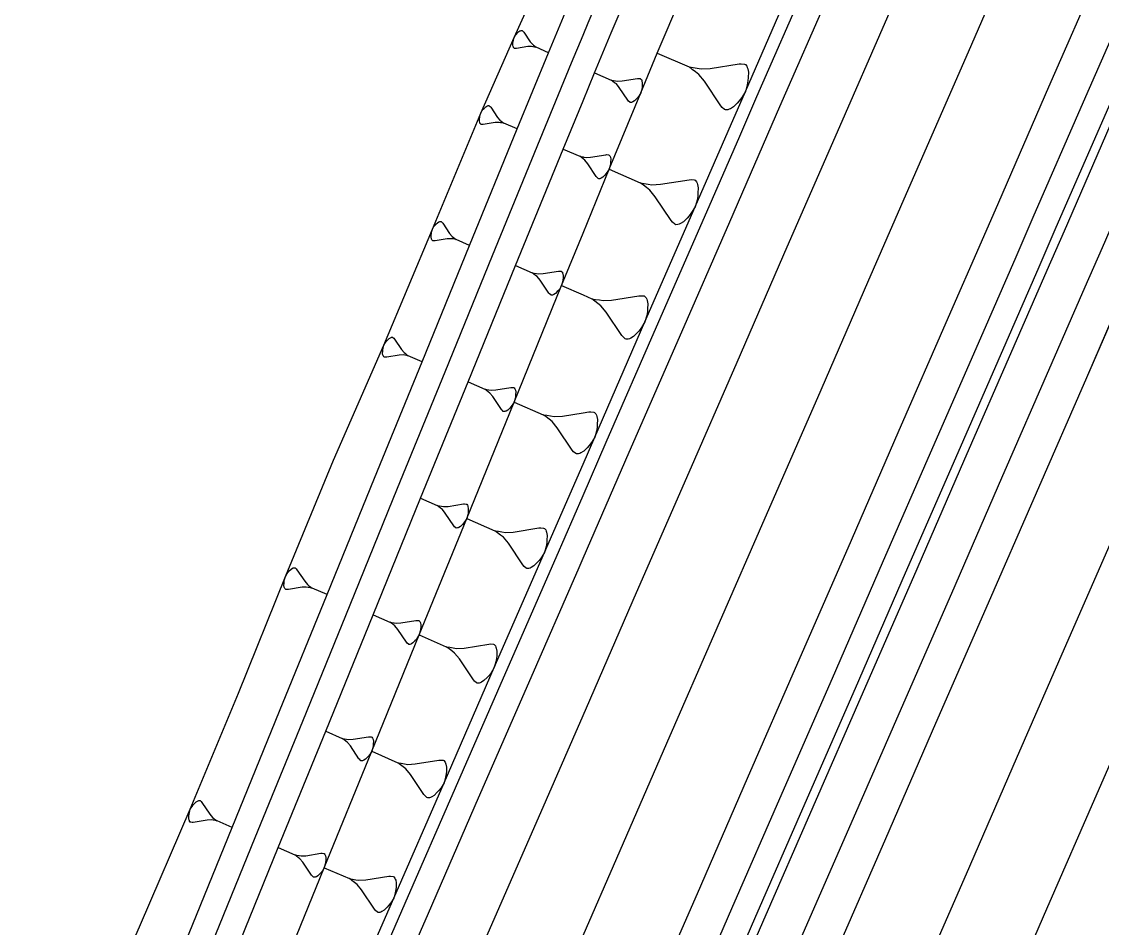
# Model space of a CAD drawing. Extents: x 386614 to 387594, y 803230 to 804419.
# Drawn here: x 387177.65 to 387220.67, y 803909.84 to 803945.91 of the extents above; entities that cross this region are included whole.
import ezdxf

# ---------------------------------------------------------------- set-up
doc = ezdxf.new("R2010")
doc.units = 0
doc.layers.get('0').update_dxf_attribs({"linetype": 'CONTINUOUS'})

msp = doc.modelspace()

# ---------------------------------------------------------------- linework, layer by layer
at = {"color": 7}
for p, q in [((387197.3129, 803945.3619), (387197.3518, 803945.4124)), ((387197.3518, 803945.4124), (387197.3845, 803945.4487)), ((387197.3845, 803945.4487), (387197.4437, 803945.5071)), ((387197.4437, 803945.5071), (387197.4905, 803945.5372)), ((387197.4905, 803945.5372), (387197.5109, 803945.5452)), ((387197.5109, 803945.5452), (387197.5312, 803945.5532)), ((387197.5312, 803945.5532), (387197.5657, 803945.555)), ((387197.5657, 803945.555), (387197.5798, 803945.5488)), ((387197.5798, 803945.5488), (387197.6161, 803945.5161)), ((387197.6161, 803945.5161), (387197.6383, 803945.4896)), ((387197.6383, 803945.4896), (387197.8934, 803945.1086)), ((387197.209, 803944.9691), (387197.2115, 803945.0522)), ((387197.2187, 803944.9142), (387197.209, 803944.9691)), ((387197.2115, 803945.0522), (387197.2159, 803945.1009)), ((387197.2159, 803945.1009), (387197.2264, 803945.1637)), ((387197.2264, 803945.1637), (387197.2555, 803945.269)), ((387197.2555, 803945.269), (387197.3129, 803945.3619)), ((387197.8934, 803945.1086), (387197.982, 803945.0026)), ((387197.982, 803945.0026), (387198.0324, 803944.9637)), ((387198.0324, 803944.9637), (387198.0829, 803944.9249)), ((387197.2267, 803944.8939), (387197.2187, 803944.9142)), ((387197.2347, 803944.8736), (387197.2267, 803944.8939)), ((387197.2568, 803944.847), (387197.2347, 803944.8736)), ((387197.271, 803944.8409), (387197.2568, 803944.847)), ((387197.3197, 803944.8365), (387197.271, 803944.8409)), ((387197.3541, 803944.8383), (387197.3197, 803944.8365)), ((387197.8069, 803944.9104), (387197.3541, 803944.8383)), ((387197.9449, 803944.9176), (387197.8069, 803944.9104)), ((387198.0077, 803944.9071), (387197.9449, 803944.9176)), ((387198.0706, 803944.8965), (387198.0077, 803944.9071)), ((387198.1334, 803944.886), (387198.0706, 803944.8965)), ((387198.0829, 803944.9249), (387198.1334, 803944.886)), ((387198.6289, 803944.6698), (387198.1334, 803944.886)), ((387202.9526, 803944.6569), (387204.2194, 803944.1042)), ((387204.2194, 803944.1042), (387204.38, 803944.0773)), ((387204.3484, 803944.0049), (387204.2194, 803944.1042)), ((387205.0538, 803944.0418), (387206.2113, 803944.2261)), ((387206.2113, 803944.2261), (387206.2995, 803944.2308)), ((387206.2995, 803944.2308), (387206.4238, 803944.2196)), ((387206.4238, 803944.2196), (387206.46, 803944.2038)), ((387206.46, 803944.2038), (387206.5166, 803944.136)), ((387206.5166, 803944.136), (387206.537, 803944.084)), ((387200.4621, 803943.8701), (387201.1235, 803943.5815)), ((387204.4774, 803943.9055), (387204.3484, 803944.0049)), ((387204.38, 803944.0773), (387204.5405, 803944.0503)), ((387204.6064, 803943.8062), (387204.4774, 803943.9055)), ((387204.5405, 803944.0503), (387204.7011, 803944.0233)), ((387204.8328, 803943.5351), (387204.6064, 803943.8062)), ((387204.7011, 803944.0233), (387205.0538, 803944.0418)), ((387206.537, 803944.084), (387206.5574, 803944.0321)), ((387206.5574, 803944.0321), (387206.5824, 803943.8919)), ((387206.5759, 803943.6793), (387206.5647, 803943.555)), ((387206.5824, 803943.8919), (387206.5759, 803943.6793)), ((387201.1235, 803943.5815), (387201.2074, 803943.5675)), ((387201.1909, 803943.5297), (387201.1235, 803943.5815)), ((387201.2582, 803943.4778), (387201.1909, 803943.5297)), ((387201.2074, 803943.5675), (387201.2912, 803943.5534)), ((387201.3256, 803943.4259), (387201.2582, 803943.4778)), ((387201.2912, 803943.5534), (387201.375, 803943.5393)), ((387201.4438, 803943.2844), (387201.3256, 803943.4259)), ((387201.375, 803943.5393), (387201.5592, 803943.5489)), ((387201.7843, 803942.7759), (387201.4438, 803943.2844)), ((387201.5592, 803943.5489), (387202.1636, 803943.6452)), ((387202.1636, 803943.6452), (387202.2096, 803943.6476)), ((387202.2096, 803943.6476), (387202.2746, 803943.6418)), ((387202.2746, 803943.6418), (387202.2935, 803943.6335)), ((387202.2935, 803943.6335), (387202.323, 803943.5981)), ((387202.323, 803943.5981), (387202.3337, 803943.571)), ((387202.3337, 803943.571), (387202.3443, 803943.5439)), ((387202.3481, 803943.2947), (387202.334, 803943.2109)), ((387202.3443, 803943.5439), (387202.3574, 803943.4707)), ((387202.354, 803943.3597), (387202.3481, 803943.2947)), ((387202.3574, 803943.4707), (387202.354, 803943.3597)), ((387205.485, 803942.5612), (387204.8328, 803943.5351)), ((387206.5377, 803943.3944), (387206.4634, 803943.1253)), ((387206.5647, 803943.555), (387206.5377, 803943.3944)), ((387202.1231, 803942.8305), (387202.0441, 803942.7525)), ((387202.1667, 803942.879), (387202.1231, 803942.8305)), ((387202.2186, 803942.9463), (387202.1667, 803942.879)), ((387202.2952, 803943.0704), (387202.2186, 803942.9463)), ((387202.334, 803943.2109), (387202.2952, 803943.0704)), ((387206.3167, 803942.8877), (387206.2173, 803942.7587)), ((387206.4634, 803943.1253), (387206.3167, 803942.8877)), ((387195.9877, 803942.3643), (387196.0286, 803942.4174)), ((387196.0286, 803942.4174), (387196.0629, 803942.4556)), ((387196.0629, 803942.4556), (387196.1252, 803942.5171)), ((387196.1252, 803942.5171), (387196.1745, 803942.5488)), ((387196.1745, 803942.5488), (387196.1959, 803942.5572)), ((387196.1959, 803942.5572), (387196.2173, 803942.5655)), ((387196.2173, 803942.5655), (387196.2535, 803942.5674)), ((387196.2535, 803942.5674), (387196.2684, 803942.5609)), ((387196.2684, 803942.5609), (387196.3066, 803942.5266)), ((387196.3066, 803942.5266), (387196.3299, 803942.4987)), ((387196.3299, 803942.4987), (387196.5983, 803942.098)), ((387201.8139, 803942.7405), (387201.7843, 803942.7759)), ((387201.8623, 803942.6968), (387201.8139, 803942.7405)), ((387201.8812, 803942.6886), (387201.8623, 803942.6968)), ((387201.9273, 803942.691), (387201.8812, 803942.6886)), ((387201.9544, 803942.7017), (387201.9273, 803942.691)), ((387201.9816, 803942.7123), (387201.9544, 803942.7017)), ((387202.0441, 803942.7525), (387201.9816, 803942.7123)), ((387205.5416, 803942.4935), (387205.485, 803942.5612)), ((387205.6344, 803942.4099), (387205.5416, 803942.4935)), ((387205.6705, 803942.3941), (387205.6344, 803942.4099)), ((387205.7587, 803942.3987), (387205.6705, 803942.3941)), ((387205.8107, 803942.4191), (387205.7587, 803942.3987)), ((387205.8627, 803942.4395), (387205.8107, 803942.4191)), ((387205.9824, 803942.5165), (387205.8627, 803942.4395)), ((387206.1338, 803942.6659), (387205.9824, 803942.5165)), ((387206.2173, 803942.7587), (387206.1338, 803942.6659)), ((387195.8783, 803941.9511), (387195.881, 803942.0386)), ((387195.8886, 803941.8935), (387195.8783, 803941.9511)), ((387195.881, 803942.0386), (387195.8856, 803942.0898)), ((387195.8856, 803942.0898), (387195.8967, 803942.1558)), ((387195.8967, 803942.1558), (387195.9273, 803942.2666)), ((387195.9273, 803942.2666), (387195.9877, 803942.3643)), ((387196.5983, 803942.098), (387196.6914, 803941.9864)), ((387196.6914, 803941.9864), (387196.7445, 803941.9455)), ((387196.7445, 803941.9455), (387196.7976, 803941.9047)), ((387195.897, 803941.8721), (387195.8886, 803941.8935)), ((387195.9054, 803941.8507), (387195.897, 803941.8721)), ((387195.9287, 803941.8228), (387195.9054, 803941.8507)), ((387195.9436, 803941.8163), (387195.9287, 803941.8228)), ((387195.9948, 803941.8117), (387195.9436, 803941.8163)), ((387196.031, 803941.8136), (387195.9948, 803941.8117)), ((387196.5073, 803941.8895), (387196.031, 803941.8136)), ((387196.6525, 803941.8971), (387196.5073, 803941.8895)), ((387196.7185, 803941.886), (387196.6525, 803941.8971)), ((387196.7846, 803941.8749), (387196.7185, 803941.886)), ((387196.8507, 803941.8638), (387196.7846, 803941.8749)), ((387196.7976, 803941.9047), (387196.8507, 803941.8638)), ((387197.3719, 803941.6364), (387196.8507, 803941.8638)), ((387199.2051, 803940.8367), (387199.8665, 803940.5481)), ((387199.8665, 803940.5481), (387199.9503, 803940.534)), ((387199.9339, 803940.4962), (387199.8665, 803940.5481)), ((387200, 803940.4453), (387199.9339, 803940.4962)), ((387199.9503, 803940.534), (387200, 803940.5257)), ((387200, 803940.5257), (387200.0342, 803940.5199)), ((387200.0012, 803940.4444), (387200, 803940.4453)), ((387200.0686, 803940.3925), (387200.0012, 803940.4444)), ((387200.0342, 803940.5199), (387200.118, 803940.5059)), ((387200.1868, 803940.2509), (387200.0686, 803940.3925)), ((387200.118, 803940.5059), (387200.3022, 803940.5155)), ((387200.5273, 803939.7424), (387200.1868, 803940.2509)), ((387200.3022, 803940.5155), (387200.9066, 803940.6118)), ((387200.9066, 803940.6118), (387200.9526, 803940.6142)), ((387200.9526, 803940.6142), (387201.0175, 803940.6083)), ((387201.0175, 803940.6083), (387201.0364, 803940.6001)), ((387201.0364, 803940.6001), (387201.066, 803940.5647)), ((387201.066, 803940.5647), (387201.0766, 803940.5376)), ((387201.0766, 803940.5376), (387201.0873, 803940.5104)), ((387201.0911, 803940.2613), (387201.077, 803940.1775)), ((387201.0873, 803940.5104), (387201.1004, 803940.4372)), ((387201.0969, 803940.3263), (387201.0911, 803940.2613)), ((387201.1004, 803940.4372), (387201.0969, 803940.3263)), ((387200.8661, 803939.7971), (387200.7871, 803939.7191)), ((387200.9097, 803939.8456), (387200.8661, 803939.7971)), ((387200.9616, 803939.9129), (387200.9097, 803939.8456)), ((387201.0382, 803940.0369), (387200.9616, 803939.9129)), ((387201.077, 803940.1775), (387201.0382, 803940.0369)), ((387201.0382, 803940.0369), (387202.2744, 803939.4977)), ((387200.5569, 803939.707), (387200.5273, 803939.7424)), ((387200.6053, 803939.6634), (387200.5569, 803939.707)), ((387200.6242, 803939.6552), (387200.6053, 803939.6634)), ((387200.6703, 803939.6576), (387200.6242, 803939.6552)), ((387200.6974, 803939.6682), (387200.6703, 803939.6576)), ((387200.7245, 803939.6789), (387200.6974, 803939.6682)), ((387200.7871, 803939.7191), (387200.7245, 803939.6789)), ((387202.2744, 803939.4977), (387202.431, 803939.4714)), ((387202.4002, 803939.4007), (387202.2744, 803939.4977)), ((387202.5261, 803939.3038), (387202.4002, 803939.4007)), ((387202.431, 803939.4714), (387202.5877, 803939.445)), ((387202.5877, 803939.445), (387202.7444, 803939.4187)), ((387202.7444, 803939.4187), (387203.0886, 803939.4367)), ((387203.0886, 803939.4367), (387204.2181, 803939.6166)), ((387204.2181, 803939.6166), (387204.3041, 803939.6211)), ((387204.3041, 803939.6211), (387204.4255, 803939.6102)), ((387204.4255, 803939.6102), (387204.4608, 803939.5948)), ((387204.4608, 803939.5948), (387204.516, 803939.5287)), ((387204.516, 803939.5287), (387204.5359, 803939.478)), ((387204.5359, 803939.478), (387204.5559, 803939.4272)), ((387204.5559, 803939.4272), (387204.5803, 803939.2905)), ((387202.652, 803939.2068), (387202.5261, 803939.3038)), ((387202.8729, 803938.9423), (387202.652, 803939.2068)), ((387203.5093, 803937.992), (387202.8729, 803938.9423)), ((387204.563, 803938.9617), (387204.5367, 803938.805)), ((387204.5739, 803939.0831), (387204.563, 803938.9617)), ((387204.5803, 803939.2905), (387204.5739, 803939.0831)), ((387204.4641, 803938.5424), (387204.3209, 803938.3106)), ((387204.5367, 803938.805), (387204.4641, 803938.5424)), ((387204.1425, 803938.0941), (387203.9948, 803937.9484)), ((387204.224, 803938.1847), (387204.1425, 803938.0941)), ((387204.3209, 803938.3106), (387204.224, 803938.1847)), ((387193.9737, 803937.5368), (387194.005, 803937.6501)), ((387194.005, 803937.6501), (387194.0668, 803937.7501)), ((387194.0668, 803937.7501), (387194.1086, 803937.8044)), ((387194.1086, 803937.8044), (387194.1437, 803937.8434)), ((387194.1437, 803937.8434), (387194.2074, 803937.9063)), ((387194.2074, 803937.9063), (387194.2578, 803937.9387)), ((387194.2578, 803937.9387), (387194.2797, 803937.9473)), ((387194.2797, 803937.9473), (387194.3016, 803937.9559)), ((387194.3016, 803937.9559), (387194.3387, 803937.9578)), ((387194.3387, 803937.9578), (387194.3539, 803937.9512)), ((387194.3539, 803937.9512), (387194.393, 803937.916)), ((387194.393, 803937.916), (387194.4168, 803937.8875)), ((387194.4168, 803937.8875), (387194.6912, 803937.4777)), ((387203.5646, 803937.9259), (387203.5093, 803937.992)), ((387203.6551, 803937.8443), (387203.5646, 803937.9259)), ((387203.6904, 803937.8289), (387203.6551, 803937.8443)), ((387203.7765, 803937.8334), (387203.6904, 803937.8289)), ((387203.8272, 803937.8533), (387203.7765, 803937.8334)), ((387203.8779, 803937.8732), (387203.8272, 803937.8533)), ((387203.9948, 803937.9484), (387203.8779, 803937.8732)), ((387193.9549, 803937.3275), (387193.9577, 803937.4169)), ((387193.9655, 803937.2685), (387193.9549, 803937.3275)), ((387193.9577, 803937.4169), (387193.9624, 803937.4693)), ((387193.9624, 803937.4693), (387193.9737, 803937.5368)), ((387193.974, 803937.2466), (387193.9655, 803937.2685)), ((387193.9826, 803937.2248), (387193.974, 803937.2466)), ((387194.0064, 803937.1962), (387193.9826, 803937.2248)), ((387194.5982, 803937.2644), (387194.1111, 803937.1868)), ((387194.7466, 803937.2722), (387194.5982, 803937.2644)), ((387194.6912, 803937.4777), (387194.7865, 803937.3636)), ((387194.8142, 803937.2608), (387194.7466, 803937.2722)), ((387194.7865, 803937.3636), (387194.8408, 803937.3218)), ((387194.8818, 803937.2495), (387194.8142, 803937.2608)), ((387194.8408, 803937.3218), (387194.8951, 803937.28)), ((387194.9494, 803937.2381), (387194.8818, 803937.2495)), ((387194.8951, 803937.28), (387194.9494, 803937.2381)), ((387195.4824, 803937.0056), (387194.9494, 803937.2381)), ((387194.0217, 803937.1896), (387194.0064, 803937.1962)), ((387194.074, 803937.1849), (387194.0217, 803937.1896)), ((387194.1111, 803937.1868), (387194.074, 803937.1849)), ((387197.3156, 803936.2059), (387197.977, 803935.9173)), ((387197.977, 803935.9173), (387198.0609, 803935.9032)), ((387198.0444, 803935.8654), (387197.977, 803935.9173)), ((387198.4127, 803935.8847), (387199.0171, 803935.981)), ((387199.0171, 803935.981), (387199.0631, 803935.9834)), ((387199.0631, 803935.9834), (387199.1281, 803935.9775)), ((387199.1281, 803935.9775), (387199.147, 803935.9693)), ((387199.147, 803935.9693), (387199.1765, 803935.9339)), ((387199.1765, 803935.9339), (387199.1872, 803935.9068)), ((387198.1117, 803935.8136), (387198.0444, 803935.8654)), ((387198.0609, 803935.9032), (387198.1447, 803935.8891)), ((387198.1791, 803935.7617), (387198.1117, 803935.8136)), ((387198.1447, 803935.8891), (387198.2286, 803935.8751)), ((387198.2973, 803935.6201), (387198.1791, 803935.7617)), ((387198.2286, 803935.8751), (387198.4127, 803935.8847)), ((387198.6379, 803935.1116), (387198.2973, 803935.6201)), ((387199.1876, 803935.5467), (387199.1488, 803935.4061)), ((387199.1872, 803935.9068), (387199.1978, 803935.8796)), ((387199.2016, 803935.6305), (387199.1876, 803935.5467)), ((387199.1978, 803935.8796), (387199.2109, 803935.8064)), ((387199.2075, 803935.6955), (387199.2016, 803935.6305)), ((387199.2109, 803935.8064), (387199.2075, 803935.6955)), ((387198.6674, 803935.0762), (387198.6379, 803935.1116)), ((387198.7159, 803935.0326), (387198.6674, 803935.0762)), ((387198.8976, 803935.0883), (387198.8351, 803935.0481)), ((387198.9766, 803935.1663), (387198.8976, 803935.0883)), ((387199.0203, 803935.2148), (387198.9766, 803935.1663)), ((387199.0721, 803935.2821), (387199.0203, 803935.2148)), ((387199.1488, 803935.4061), (387199.0721, 803935.2821)), ((387199.1488, 803935.4061), (387200, 803935.0348)), ((387198.7348, 803935.0244), (387198.7159, 803935.0326)), ((387198.7808, 803935.0268), (387198.7348, 803935.0244)), ((387198.8079, 803935.0374), (387198.7808, 803935.0268)), ((387198.8351, 803935.0481), (387198.8079, 803935.0374)), ((387200, 803935.0348), (387200.3453, 803934.8842)), ((387200.3453, 803934.8842), (387200.4969, 803934.8587)), ((387200.4671, 803934.7903), (387200.3453, 803934.8842)), ((387200.5889, 803934.6965), (387200.4671, 803934.7903)), ((387200.4969, 803934.8587), (387200.6486, 803934.8332)), ((387200.7108, 803934.6026), (387200.5889, 803934.6965)), ((387200.6486, 803934.8332), (387200.8003, 803934.8078)), ((387200.8003, 803934.8078), (387201.1334, 803934.8252)), ((387201.1334, 803934.8252), (387202.2267, 803934.9993)), ((387202.2267, 803934.9993), (387202.31, 803935.0037)), ((387202.31, 803935.0037), (387202.4274, 803934.9931)), ((387202.4274, 803934.9931), (387202.4616, 803934.9782)), ((387202.4616, 803934.9782), (387202.5151, 803934.9142)), ((387202.5151, 803934.9142), (387202.5344, 803934.8651)), ((387202.5344, 803934.8651), (387202.5536, 803934.816)), ((387202.5536, 803934.816), (387202.5773, 803934.6836)), ((387202.5773, 803934.6836), (387202.5711, 803934.4829)), ((387200.9246, 803934.3466), (387200.7108, 803934.6026)), ((387201.5406, 803933.4268), (387200.9246, 803934.3466)), ((387202.535, 803934.2137), (387202.4648, 803933.9595)), ((387202.5605, 803934.3654), (387202.535, 803934.2137)), ((387202.5711, 803934.4829), (387202.5605, 803934.3654)), ((387202.4648, 803933.9595), (387202.3262, 803933.7351)), ((387192.335, 803933.3333), (387192.3575, 803933.3421)), ((387192.3575, 803933.3421), (387192.3799, 803933.351)), ((387192.3799, 803933.351), (387192.418, 803933.353)), ((387192.418, 803933.353), (387192.4337, 803933.3461)), ((387192.4337, 803933.3461), (387192.4738, 803933.31)), ((387201.5941, 803933.3627), (387201.5406, 803933.4268)), ((387201.6817, 803933.2838), (387201.5941, 803933.3627)), ((387202.0105, 803933.3845), (387201.8974, 803933.3118)), ((387202.1535, 803933.5256), (387202.0105, 803933.3845)), ((387202.2324, 803933.6133), (387202.1535, 803933.5256)), ((387202.3262, 803933.7351), (387202.2324, 803933.6133)), ((387192.0315, 803932.8511), (387192.0432, 803932.9205)), ((387192.0432, 803932.9205), (387192.0753, 803933.0369)), ((387192.0753, 803933.0369), (387192.1387, 803933.1396)), ((387192.1387, 803933.1396), (387192.1817, 803933.1953)), ((387192.1817, 803933.1953), (387192.2178, 803933.2355)), ((387192.2178, 803933.2355), (387192.2832, 803933.3)), ((387192.2832, 803933.3), (387192.335, 803933.3333)), ((387192.4738, 803933.31), (387192.4983, 803933.2807)), ((387192.4983, 803933.2807), (387192.7802, 803932.8597)), ((387201.7159, 803933.2689), (387201.6817, 803933.2838)), ((387201.7992, 803933.2733), (387201.7159, 803933.2689)), ((387201.8483, 803933.2925), (387201.7992, 803933.2733)), ((387201.8974, 803933.3118), (387201.8483, 803933.2925)), ((387192.0238, 803932.7055), (387192.0267, 803932.7974)), ((387192.0346, 803932.6449), (387192.0238, 803932.7055)), ((387192.0267, 803932.7974), (387192.0315, 803932.8511)), ((387192.0435, 803932.6224), (387192.0346, 803932.6449)), ((387192.0523, 803932.5999), (387192.0435, 803932.6224)), ((387192.0768, 803932.5706), (387192.0523, 803932.5999)), ((387192.0924, 803932.5638), (387192.0768, 803932.5706)), ((387192.1462, 803932.559), (387192.0924, 803932.5638)), ((387192.1843, 803932.561), (387192.1462, 803932.559)), ((387192.6847, 803932.6407), (387192.1843, 803932.561)), ((387192.8371, 803932.6487), (387192.6847, 803932.6407)), ((387192.7802, 803932.8597), (387192.8781, 803932.7425)), ((387192.9065, 803932.637), (387192.8371, 803932.6487)), ((387192.8781, 803932.7425), (387192.9338, 803932.6996)), ((387192.976, 803932.6253), (387192.9065, 803932.637)), ((387192.9338, 803932.6996), (387192.9896, 803932.6566)), ((387193.0454, 803932.6137), (387192.976, 803932.6253)), ((387192.9896, 803932.6566), (387193.0454, 803932.6137)), ((387193.593, 803932.3748), (387193.0454, 803932.6137)), ((387195.4261, 803931.5751), (387196.0876, 803931.2865)), ((387196.0876, 803931.2865), (387196.1714, 803931.2724)), ((387196.1549, 803931.2346), (387196.0876, 803931.2865)), ((387196.2223, 803931.1828), (387196.1549, 803931.2346)), ((387196.1714, 803931.2724), (387196.2553, 803931.2583)), ((387196.2553, 803931.2583), (387196.3391, 803931.2443)), ((387196.3391, 803931.2443), (387196.5233, 803931.2539)), ((387196.5233, 803931.2539), (387197.1276, 803931.3502)), ((387197.1276, 803931.3502), (387197.1737, 803931.3526)), ((387197.1737, 803931.3526), (387197.2386, 803931.3467)), ((387197.2386, 803931.3467), (387197.2575, 803931.3385)), ((387197.2575, 803931.3385), (387197.2871, 803931.3031)), ((387197.2871, 803931.3031), (387197.2977, 803931.276)), ((387197.2977, 803931.276), (387197.3084, 803931.2488)), ((387197.3084, 803931.2488), (387197.3215, 803931.1756)), ((387196.2896, 803931.1309), (387196.2223, 803931.1828)), ((387196.4079, 803930.9893), (387196.2896, 803931.1309)), ((387196.7484, 803930.4808), (387196.4079, 803930.9893)), ((387197.2593, 803930.7753), (387197.1827, 803930.6513)), ((387197.2981, 803930.9159), (387197.2593, 803930.7753)), ((387197.2593, 803930.7753), (387198.4162, 803930.2706)), ((387197.3122, 803930.9997), (387197.2981, 803930.9159)), ((387197.318, 803931.0647), (387197.3122, 803930.9997)), ((387197.3215, 803931.1756), (387197.318, 803931.0647)), ((387196.778, 803930.4454), (387196.7484, 803930.4808)), ((387196.8264, 803930.4018), (387196.778, 803930.4454)), ((387196.8453, 803930.3936), (387196.8264, 803930.4018)), ((387196.8913, 803930.396), (387196.8453, 803930.3936)), ((387196.9185, 803930.4066), (387196.8913, 803930.396)), ((387196.9456, 803930.4173), (387196.9185, 803930.4066)), ((387197.0082, 803930.4575), (387196.9456, 803930.4173)), ((387197.0872, 803930.5355), (387197.0082, 803930.4575)), ((387197.1308, 803930.5839), (387197.0872, 803930.5355)), ((387197.1827, 803930.6513), (387197.1308, 803930.5839)), ((387199.1782, 803930.2136), (387200, 803930.3445)), ((387200, 803930.3445), (387200.2353, 803930.382)), ((387200.2353, 803930.382), (387200.3158, 803930.3862)), ((387200.3158, 803930.3862), (387200.4294, 803930.376)), ((387200.4294, 803930.376), (387200.4624, 803930.3616)), ((387200.4624, 803930.3616), (387200.5141, 803930.2997)), ((387198.4162, 803930.2706), (387198.5628, 803930.246)), ((387198.534, 803930.1799), (387198.4162, 803930.2706)), ((387198.6518, 803930.0892), (387198.534, 803930.1799)), ((387198.5628, 803930.246), (387198.7095, 803930.2214)), ((387198.7696, 803929.9984), (387198.6518, 803930.0892)), ((387198.7095, 803930.2214), (387198.8561, 803930.1968)), ((387198.9763, 803929.7509), (387198.7696, 803929.9984)), ((387198.8561, 803930.1968), (387199.1782, 803930.2136)), ((387200.5141, 803930.2997), (387200.5328, 803930.2522)), ((387200.5328, 803930.2522), (387200.5514, 803930.2047)), ((387200.5514, 803930.2047), (387200.5742, 803930.0767)), ((387200.5742, 803930.0767), (387200.5682, 803929.8826)), ((387199.572, 803928.8615), (387198.9763, 803929.7509)), ((387200.5334, 803929.6224), (387200.4655, 803929.3766)), ((387200.558, 803929.7691), (387200.5334, 803929.6224)), ((387200.5682, 803929.8826), (387200.558, 803929.7691)), ((387200.2408, 803929.0419), (387200.1645, 803928.9571)), ((387200.3315, 803929.1597), (387200.2408, 803929.0419)), ((387200.4655, 803929.3766), (387200.3315, 803929.1597)), ((387199.6236, 803928.7996), (387199.572, 803928.8615)), ((387199.7084, 803928.7233), (387199.6236, 803928.7996)), ((387199.7414, 803928.7089), (387199.7084, 803928.7233)), ((387199.822, 803928.7131), (387199.7414, 803928.7089)), ((387199.8694, 803928.7317), (387199.822, 803928.7131)), ((387199.9169, 803928.7504), (387199.8694, 803928.7317)), ((387200, 803928.8038), (387199.9169, 803928.7504)), ((387200.0263, 803928.8207), (387200, 803928.8038)), ((387200.1645, 803928.9571), (387200.0263, 803928.8207)), ((387193.5367, 803926.9443), (387194.1981, 803926.6557)), ((387194.1981, 803926.6557), (387194.282, 803926.6416)), ((387194.2655, 803926.6038), (387194.1981, 803926.6557)), ((387194.3328, 803926.552), (387194.2655, 803926.6038)), ((387194.282, 803926.6416), (387194.3658, 803926.6275)), ((387194.4002, 803926.5001), (387194.3328, 803926.552)), ((387194.3658, 803926.6275), (387194.4497, 803926.6135)), ((387194.5184, 803926.3585), (387194.4002, 803926.5001)), ((387194.4497, 803926.6135), (387194.6338, 803926.6231)), ((387194.6338, 803926.6231), (387195.2382, 803926.7194)), ((387195.2382, 803926.7194), (387195.2842, 803926.7218)), ((387195.2842, 803926.7218), (387195.3492, 803926.7159)), ((387195.3492, 803926.7159), (387195.3681, 803926.7077)), ((387195.3681, 803926.7077), (387195.3976, 803926.6723)), ((387195.3976, 803926.6723), (387195.4083, 803926.6452)), ((387195.4083, 803926.6452), (387195.4189, 803926.618)), ((387195.4189, 803926.618), (387195.432, 803926.5448)), ((387195.432, 803926.5448), (387195.4286, 803926.4339)), ((387194.8589, 803925.85), (387194.5184, 803926.3585)), ((387195.3698, 803926.1445), (387195.2932, 803926.0205)), ((387195.4087, 803926.2851), (387195.3698, 803926.1445)), ((387195.3698, 803926.1445), (387196.4871, 803925.6571)), ((387195.4227, 803926.3689), (387195.4087, 803926.2851)), ((387195.4286, 803926.4339), (387195.4227, 803926.3689)), ((387194.8885, 803925.8146), (387194.8589, 803925.85)), ((387194.9369, 803925.771), (387194.8885, 803925.8146)), ((387194.9558, 803925.7628), (387194.9369, 803925.771)), ((387195.0019, 803925.7652), (387194.9558, 803925.7628)), ((387195.029, 803925.7758), (387195.0019, 803925.7652)), ((387195.0562, 803925.7865), (387195.029, 803925.7758)), ((387195.1187, 803925.8267), (387195.0562, 803925.7865)), ((387195.1977, 803925.9047), (387195.1187, 803925.8267)), ((387195.2414, 803925.9531), (387195.1977, 803925.9047)), ((387195.2932, 803926.0205), (387195.2414, 803925.9531)), ((387196.4871, 803925.6571), (387196.6287, 803925.6334)), ((387196.6009, 803925.5695), (387196.4871, 803925.6571)), ((387196.6287, 803925.6334), (387196.7703, 803925.6096)), ((387196.7703, 803925.6096), (387196.9119, 803925.5858)), ((387196.9119, 803925.5858), (387197.223, 803925.6021)), ((387197.223, 803925.6021), (387198.2439, 803925.7647)), ((387198.2439, 803925.7647), (387198.3216, 803925.7687)), ((387198.3216, 803925.7687), (387198.4313, 803925.7589)), ((387198.4313, 803925.7589), (387198.4632, 803925.745)), ((387198.4632, 803925.745), (387198.5132, 803925.6852)), ((387198.5132, 803925.6852), (387198.5312, 803925.6393)), ((387198.5312, 803925.6393), (387198.5492, 803925.5935)), ((387198.5492, 803925.5935), (387198.5712, 803925.4699)), ((387196.7146, 803925.4819), (387196.6009, 803925.5695)), ((387196.8284, 803925.3943), (387196.7146, 803925.4819)), ((387197.028, 803925.1552), (387196.8284, 803925.3943)), ((387198.5556, 803925.1727), (387198.5318, 803925.0311)), ((387198.5654, 803925.2824), (387198.5556, 803925.1727)), ((387198.5712, 803925.4699), (387198.5654, 803925.2824)), ((387197.6033, 803924.2963), (387197.028, 803925.1552)), ((387198.4662, 803924.7937), (387198.3368, 803924.5842)), ((387198.5318, 803925.0311), (387198.4662, 803924.7937)), ((387198.1755, 803924.3886), (387198.042, 803924.2569)), ((387198.2492, 803924.4704), (387198.1755, 803924.3886)), ((387198.3368, 803924.5842), (387198.2492, 803924.4704)), ((387188.1508, 803923.8388), (387188.2203, 803923.9514)), ((387188.2203, 803923.9514), (387188.2674, 803924.0125)), ((387188.2674, 803924.0125), (387188.3069, 803924.0564)), ((387188.3069, 803924.0564), (387188.3786, 803924.1272)), ((387188.3786, 803924.1272), (387188.4354, 803924.1637)), ((387188.4354, 803924.1637), (387188.46, 803924.1733)), ((387188.46, 803924.1733), (387188.4846, 803924.183)), ((387188.4846, 803924.183), (387188.5264, 803924.1852)), ((387188.5264, 803924.1852), (387188.5436, 803924.1777)), ((387188.5436, 803924.1777), (387188.5875, 803924.1381)), ((387188.5875, 803924.1381), (387188.6143, 803924.106)), ((387188.6143, 803924.106), (387188.9233, 803923.6446)), ((387197.6532, 803924.2365), (387197.6033, 803924.2963)), ((387197.735, 803924.1628), (387197.6532, 803924.2365)), ((387197.767, 803924.1489), (387197.735, 803924.1628)), ((387197.8447, 803924.1529), (387197.767, 803924.1489)), ((387197.8906, 803924.1709), (387197.8447, 803924.1529)), ((387197.9364, 803924.1889), (387197.8906, 803924.1709)), ((387198.042, 803924.2569), (387197.9364, 803924.1889)), ((387188.0944, 803923.4756), (387188.0975, 803923.5763)), ((387188.1062, 803923.4092), (387188.0944, 803923.4756)), ((387188.0975, 803923.5763), (387188.1028, 803923.6352)), ((387188.1028, 803923.6352), (387188.1156, 803923.7113)), ((387188.1156, 803923.7113), (387188.1508, 803923.8388)), ((387188.9233, 803923.6446), (387189.0306, 803923.5162)), ((387189.0306, 803923.5162), (387189.0917, 803923.4691)), ((387189.0917, 803923.4691), (387189.1528, 803923.4221)), ((387188.1159, 803923.3846), (387188.1062, 803923.4092)), ((387188.1256, 803923.3599), (387188.1159, 803923.3846)), ((387188.1524, 803923.3278), (387188.1256, 803923.3599)), ((387188.1695, 803923.3203), (387188.1524, 803923.3278)), ((387188.2284, 803923.3151), (387188.1695, 803923.3203)), ((387188.2702, 803923.3172), (387188.2284, 803923.3151)), ((387188.8186, 803923.4046), (387188.2702, 803923.3172)), ((387188.9857, 803923.4133), (387188.8186, 803923.4046)), ((387189.0618, 803923.4006), (387188.9857, 803923.4133)), ((387189.1378, 803923.3878), (387189.0618, 803923.4006)), ((387189.2139, 803923.375), (387189.1378, 803923.3878)), ((387189.1528, 803923.4221), (387189.2139, 803923.375)), ((387189.8141, 803923.1132), (387189.2139, 803923.375)), ((387191.6472, 803922.3135), (387192.3087, 803922.0249)), ((387192.3087, 803922.0249), (387192.3925, 803922.0108)), ((387192.376, 803921.973), (387192.3087, 803922.0249)), ((387192.4434, 803921.9211), (387192.376, 803921.973)), ((387192.3925, 803922.0108), (387192.4764, 803921.9967)), ((387192.5107, 803921.8693), (387192.4434, 803921.9211)), ((387192.4764, 803921.9967), (387192.5602, 803921.9827)), ((387192.6289, 803921.7277), (387192.5107, 803921.8693)), ((387192.5602, 803921.9827), (387192.7444, 803921.9923)), ((387192.9695, 803921.2192), (387192.6289, 803921.7277)), ((387192.7444, 803921.9923), (387193.3487, 803922.0886)), ((387193.3487, 803922.0886), (387193.3948, 803922.091)), ((387193.3948, 803922.091), (387193.4597, 803922.0851)), ((387193.4597, 803922.0851), (387193.4786, 803922.0769)), ((387193.4786, 803922.0769), (387193.5082, 803922.0415)), ((387193.5082, 803922.0415), (387193.5188, 803922.0144)), ((387193.5188, 803922.0144), (387193.5295, 803921.9872)), ((387193.5333, 803921.7381), (387193.5192, 803921.6543)), ((387193.5295, 803921.9872), (387193.5425, 803921.914)), ((387193.5391, 803921.8031), (387193.5333, 803921.7381)), ((387193.5425, 803921.914), (387193.5391, 803921.8031)), ((387193.3519, 803921.3223), (387193.3083, 803921.2739)), ((387193.4038, 803921.3897), (387193.3519, 803921.3223)), ((387193.4804, 803921.5137), (387193.4038, 803921.3897)), ((387193.5192, 803921.6543), (387193.4804, 803921.5137)), ((387193.4804, 803921.5137), (387194.558, 803921.0436)), ((387192.999, 803921.1838), (387192.9695, 803921.2192)), ((387193.0475, 803921.1402), (387192.999, 803921.1838)), ((387193.0664, 803921.132), (387193.0475, 803921.1402)), ((387193.1124, 803921.1344), (387193.0664, 803921.132)), ((387193.1396, 803921.145), (387193.1124, 803921.1344)), ((387193.1667, 803921.1557), (387193.1396, 803921.145)), ((387193.2292, 803921.1959), (387193.1667, 803921.1557)), ((387193.3083, 803921.2739), (387193.2292, 803921.1959)), ((387194.558, 803921.0436), (387194.6946, 803921.0207)), ((387194.6677, 803920.9591), (387194.558, 803921.0436)), ((387194.7775, 803920.8746), (387194.6677, 803920.9591)), ((387194.6946, 803921.0207), (387194.8312, 803920.9978)), ((387194.8872, 803920.7901), (387194.7775, 803920.8746)), ((387194.8312, 803920.9978), (387194.9678, 803920.9748)), ((387194.9678, 803920.9748), (387195.2678, 803920.9905)), ((387195.2678, 803920.9905), (387196.2525, 803921.1473)), ((387196.2525, 803921.1473), (387196.3275, 803921.1513)), ((387196.3275, 803921.1513), (387196.4333, 803921.1418)), ((387196.4333, 803921.1418), (387196.4641, 803921.1283)), ((387196.4641, 803921.1283), (387196.5122, 803921.0707)), ((387196.5122, 803921.0707), (387196.5296, 803921.0265)), ((387196.5296, 803921.0265), (387196.5469, 803920.9822)), ((387196.5469, 803920.9822), (387196.5682, 803920.863)), ((387196.5682, 803920.863), (387196.5626, 803920.6822)), ((387195.0798, 803920.5595), (387194.8872, 803920.7901)), ((387195.6346, 803919.731), (387195.0798, 803920.5595)), ((387196.5302, 803920.4398), (387196.4669, 803920.2109)), ((387196.5531, 803920.5764), (387196.5302, 803920.4398)), ((387196.5626, 803920.6822), (387196.5531, 803920.5764)), ((387196.3421, 803920.0088), (387196.2576, 803919.899)), ((387196.4669, 803920.2109), (387196.3421, 803920.0088)), ((387195.6827, 803919.6734), (387195.6346, 803919.731)), ((387195.7617, 803919.6023), (387195.6827, 803919.6734)), ((387195.7925, 803919.5889), (387195.7617, 803919.6023)), ((387195.8675, 803919.5928), (387195.7925, 803919.5889)), ((387195.9117, 803919.6102), (387195.8675, 803919.5928)), ((387195.9559, 803919.6275), (387195.9117, 803919.6102)), ((387196.0578, 803919.693), (387195.9559, 803919.6275)), ((387196.1865, 803919.8201), (387196.0578, 803919.693)), ((387196.2576, 803919.899), (387196.1865, 803919.8201)), ((387189.7578, 803917.6827), (387190.4192, 803917.3941)), ((387190.8549, 803917.3615), (387191.4593, 803917.4578)), ((387191.4593, 803917.4578), (387191.5053, 803917.4602)), ((387191.5053, 803917.4602), (387191.5703, 803917.4543)), ((387191.5703, 803917.4543), (387191.5892, 803917.4461)), ((387191.5892, 803917.4461), (387191.6187, 803917.4107)), ((387190.4192, 803917.3941), (387190.5031, 803917.38)), ((387190.4866, 803917.3422), (387190.4192, 803917.3941)), ((387190.5539, 803917.2903), (387190.4866, 803917.3422)), ((387190.5031, 803917.38), (387190.5869, 803917.3659)), ((387190.6213, 803917.2385), (387190.5539, 803917.2903)), ((387190.5869, 803917.3659), (387190.6707, 803917.3519)), ((387190.7395, 803917.0969), (387190.6213, 803917.2385)), ((387190.6707, 803917.3519), (387190.8549, 803917.3615)), ((387191.08, 803916.5884), (387190.7395, 803917.0969)), ((387191.6297, 803917.0235), (387191.5909, 803916.8829)), ((387191.6187, 803917.4107), (387191.6294, 803917.3836)), ((387191.6294, 803917.3836), (387191.64, 803917.3564)), ((387191.6438, 803917.1073), (387191.6297, 803917.0235)), ((387191.64, 803917.3564), (387191.6531, 803917.2832)), ((387191.6497, 803917.1723), (387191.6438, 803917.1073)), ((387191.6531, 803917.2832), (387191.6497, 803917.1723)), ((387191.1096, 803916.553), (387191.08, 803916.5884)), ((387191.3398, 803916.5651), (387191.2773, 803916.5249)), ((387191.4188, 803916.6431), (387191.3398, 803916.5651)), ((387191.4624, 803916.6915), (387191.4188, 803916.6431)), ((387191.5143, 803916.7589), (387191.4624, 803916.6915)), ((387191.5909, 803916.8829), (387191.5143, 803916.7589)), ((387191.5909, 803916.8829), (387192.6289, 803916.4301)), ((387191.158, 803916.5094), (387191.1096, 803916.553)), ((387191.1769, 803916.5012), (387191.158, 803916.5094)), ((387191.223, 803916.5036), (387191.1769, 803916.5012)), ((387191.2501, 803916.5142), (387191.223, 803916.5036)), ((387191.2773, 803916.5249), (387191.2501, 803916.5142)), ((387192.6289, 803916.4301), (387192.7605, 803916.408)), ((387192.7346, 803916.3487), (387192.6289, 803916.4301)), ((387192.8403, 803916.2673), (387192.7346, 803916.3487)), ((387192.7605, 803916.408), (387192.8921, 803916.3859)), ((387192.946, 803916.1859), (387192.8403, 803916.2673)), ((387192.8921, 803916.3859), (387193.0236, 803916.3638)), ((387193.1315, 803915.9638), (387192.946, 803916.1859)), ((387193.0236, 803916.3638), (387193.3126, 803916.379)), ((387193.3126, 803916.379), (387194.2611, 803916.53)), ((387194.2611, 803916.53), (387194.3333, 803916.5338)), ((387194.3333, 803916.5338), (387194.4352, 803916.5246)), ((387194.4352, 803916.5246), (387194.4649, 803916.5117)), ((387194.4649, 803916.5117), (387194.5112, 803916.4562)), ((387194.5112, 803916.4562), (387194.528, 803916.4136)), ((387194.528, 803916.4136), (387194.5447, 803916.371)), ((387194.5447, 803916.371), (387194.5652, 803916.2561)), ((387194.5652, 803916.2561), (387194.5598, 803916.082)), ((387193.6659, 803915.1658), (387193.1315, 803915.9638)), ((387194.5286, 803915.8485), (387194.4676, 803915.628)), ((387194.5507, 803915.9801), (387194.5286, 803915.8485)), ((387194.5598, 803916.082), (387194.5507, 803915.9801)), ((387194.266, 803915.3276), (387194.1975, 803915.2516)), ((387194.3474, 803915.4333), (387194.266, 803915.3276)), ((387194.4676, 803915.628), (387194.3474, 803915.4333)), ((387184.5242, 803914.7972), (387184.5961, 803914.8682)), ((387184.5961, 803914.8682), (387184.653, 803914.9047)), ((387184.653, 803914.9047), (387184.6777, 803914.9144)), ((387184.6777, 803914.9144), (387184.7023, 803914.9241)), ((387184.7023, 803914.9241), (387184.7442, 803914.9263)), ((387184.7442, 803914.9263), (387184.7614, 803914.9188)), ((387184.7614, 803914.9188), (387184.8055, 803914.8791)), ((387184.8055, 803914.8791), (387184.8324, 803914.8469)), ((387184.8324, 803914.8469), (387185.1422, 803914.3844)), ((387193.7123, 803915.1103), (387193.6659, 803915.1658)), ((387193.7883, 803915.0418), (387193.7123, 803915.1103)), ((387193.818, 803915.0289), (387193.7883, 803915.0418)), ((387193.8902, 803915.0326), (387193.818, 803915.0289)), ((387193.9328, 803915.0494), (387193.8902, 803915.0326)), ((387193.9754, 803915.0661), (387193.9328, 803915.0494)), ((387194.0735, 803915.1292), (387193.9754, 803915.0661)), ((387194.1975, 803915.2516), (387194.0735, 803915.1292)), ((387184.3195, 803914.3749), (387184.3323, 803914.4512)), ((387184.3323, 803914.4512), (387184.3676, 803914.579)), ((387184.3676, 803914.579), (387184.4373, 803914.6919)), ((387184.4373, 803914.6919), (387184.4845, 803914.7531)), ((387184.4845, 803914.7531), (387184.5242, 803914.7972)), ((387184.3111, 803914.2149), (387184.3142, 803914.3159)), ((387184.323, 803914.1483), (387184.3111, 803914.2149)), ((387184.3142, 803914.3159), (387184.3195, 803914.3749)), ((387184.3327, 803914.1237), (387184.323, 803914.1483)), ((387184.3424, 803914.099), (387184.3327, 803914.1237)), ((387184.3692, 803914.0668), (387184.3424, 803914.099)), ((387184.3864, 803914.0593), (387184.3692, 803914.0668)), ((387184.4455, 803914.054), (387184.3864, 803914.0593)), ((387184.4874, 803914.0562), (387184.4455, 803914.054)), ((387185.0372, 803914.1437), (387184.4874, 803914.0562)), ((387185.2047, 803914.1525), (387185.0372, 803914.1437)), ((387185.1422, 803914.3844), (387185.2497, 803914.2556)), ((387185.2809, 803914.1397), (387185.2047, 803914.1525)), ((387185.2497, 803914.2556), (387185.3109, 803914.2084)), ((387185.3572, 803914.1269), (387185.2809, 803914.1397)), ((387185.3109, 803914.2084), (387185.3722, 803914.1613)), ((387185.4335, 803914.1141), (387185.3572, 803914.1269)), ((387185.3722, 803914.1613), (387185.4335, 803914.1141)), ((387186.0352, 803913.8516), (387185.4335, 803914.1141)), ((387187.8683, 803913.0519), (387188.5298, 803912.7633)), ((387188.5298, 803912.7633), (387188.6136, 803912.7492)), ((387188.5971, 803912.7114), (387188.5298, 803912.7633)), ((387188.6645, 803912.6595), (387188.5971, 803912.7114)), ((387188.6136, 803912.7492), (387188.6974, 803912.7351)), ((387188.6974, 803912.7351), (387188.7813, 803912.7211)), ((387188.7813, 803912.7211), (387188.9654, 803912.7307)), ((387188.9654, 803912.7307), (387189.5698, 803912.827)), ((387189.5698, 803912.827), (387189.6159, 803912.8294)), ((387189.6159, 803912.8294), (387189.6808, 803912.8235)), ((387189.6808, 803912.8235), (387189.6997, 803912.8153)), ((387189.6997, 803912.8153), (387189.7293, 803912.7799)), ((387189.7293, 803912.7799), (387189.7399, 803912.7528)), ((387189.7399, 803912.7528), (387189.7506, 803912.7256)), ((387189.7506, 803912.7256), (387189.7636, 803912.6524)), ((387188.7318, 803912.6077), (387188.6645, 803912.6595)), ((387188.85, 803912.4661), (387188.7318, 803912.6077)), ((387189.1906, 803911.9576), (387188.85, 803912.4661)), ((387189.7403, 803912.3927), (387189.7015, 803912.2521)), ((387189.7544, 803912.4765), (387189.7403, 803912.3927)), ((387189.7602, 803912.5415), (387189.7544, 803912.4765)), ((387189.7636, 803912.6524), (387189.7602, 803912.5415)), ((387189.2201, 803911.9222), (387189.1906, 803911.9576)), ((387189.2686, 803911.8786), (387189.2201, 803911.9222)), ((387189.2875, 803911.8704), (387189.2686, 803911.8786)), ((387189.3335, 803911.8728), (387189.2875, 803911.8704)), ((387189.3607, 803911.8834), (387189.3335, 803911.8728)), ((387189.3878, 803911.8941), (387189.3607, 803911.8834)), ((387189.4503, 803911.9343), (387189.3878, 803911.8941)), ((387189.5294, 803912.0123), (387189.4503, 803911.9343)), ((387189.573, 803912.0607), (387189.5294, 803912.0123)), ((387189.6249, 803912.1281), (387189.573, 803912.0607)), ((387189.7015, 803912.2521), (387189.6249, 803912.1281)), ((387189.7015, 803912.2521), (387190.6998, 803911.8166)), ((387191.3574, 803911.7674), (387192.2696, 803911.9127)), ((387192.2696, 803911.9127), (387192.3391, 803911.9163)), ((387192.3391, 803911.9163), (387192.4372, 803911.9075)), ((387192.4372, 803911.9075), (387192.4657, 803911.8951)), ((387192.4657, 803911.8951), (387192.5103, 803911.8417)), ((387192.5103, 803911.8417), (387192.5264, 803911.8007)), ((387190.6998, 803911.8166), (387190.8264, 803911.7954)), ((387190.8015, 803911.7383), (387190.6998, 803911.8166)), ((387190.9031, 803911.66), (387190.8015, 803911.7383)), ((387190.8264, 803911.7954), (387190.9529, 803911.7741)), ((387191.0048, 803911.5817), (387190.9031, 803911.66)), ((387190.9529, 803911.7741), (387191.0795, 803911.7529)), ((387191.1832, 803911.3681), (387191.0048, 803911.5817)), ((387191.0795, 803911.7529), (387191.3574, 803911.7674)), ((387192.5264, 803911.8007), (387192.5424, 803911.7597)), ((387192.5424, 803911.7597), (387192.5622, 803911.6493)), ((387192.557, 803911.4818), (387192.5482, 803911.3837)), ((387192.5622, 803911.6493), (387192.557, 803911.4818)), ((387191.6972, 803910.6006), (387191.1832, 803911.3681)), ((387192.4684, 803911.0451), (387192.3527, 803910.8579)), ((387192.5269, 803911.2572), (387192.4684, 803911.0451)), ((387192.5482, 803911.3837), (387192.5269, 803911.2572)), ((387191.7418, 803910.5472), (387191.6972, 803910.6006)), ((387191.815, 803910.4813), (387191.7418, 803910.5472)), ((387192.0893, 803910.5653), (387191.9949, 803910.5047)), ((387192.2086, 803910.6831), (387192.0893, 803910.5653)), ((387192.2744, 803910.7562), (387192.2086, 803910.6831)), ((387192.3527, 803910.8579), (387192.2744, 803910.7562)), ((387191.8435, 803910.4689), (387191.815, 803910.4813)), ((387191.913, 803910.4725), (387191.8435, 803910.4689)), ((387191.9539, 803910.4886), (387191.913, 803910.4725)), ((387191.9949, 803910.5047), (387191.9539, 803910.4886))]:
    msp.add_line(p, q, dxfattribs=at)
at = {"color": 1, "linetype": 'CONTINUOUS'}
for points in [[(387200, 803928.3095), (387200.4655, 803929.3766), (387202.4648, 803933.9595), (387204.4641, 803938.5424), (387205.7769, 803941.5515), (387206.4634, 803943.1253), (387208.4627, 803947.7082), (387210.0573, 803951.3635), (387210.462, 803952.291), (387212.4613, 803956.8739), (387214.4606, 803961.4568), (387216.4599, 803966.0397), (387218.4592, 803970.6226), (387220.4585, 803975.2055), (387222.0817, 803978.9262), (387222.4642, 803979.8021), (387224.5112, 803984.4525), (387224.7809, 803985.061), (387226.5802, 803989.0931), (387228.6713, 803993.7238), (387230.402, 803997.5126), (387230.4444, 803997.6049), (387230.7844, 803998.3445), (387231.5511, 804000)], [(387200, 803927.0591), (387200.9238, 803929.1767), (387202.9231, 803933.7596), (387204.9224, 803938.3425), (387206.2351, 803941.3516), (387206.9217, 803942.9253), (387208.921, 803947.5082), (387210.5156, 803951.1635), (387210.9203, 803952.0911), (387212.9196, 803956.674), (387214.9189, 803961.2569), (387216.9182, 803965.8398), (387218.9175, 803970.4226), (387220.9168, 803975.0055), (387222.5399, 803978.7263), (387222.9224, 803979.6018), (387224.9683, 803984.25), (387225.238, 803984.8582), (387227.0364, 803988.8884), (387229.1265, 803993.5169), (387230.8564, 803997.3039), (387230.8988, 803997.3963), (387231.2386, 803998.1355), (387232.1021, 804000)], [(387204.8421, 803905.647), (387206.8414, 803910.2299), (387208.8407, 803914.8128), (387210.84, 803919.3956), (387212.8393, 803923.9785), (387214.8386, 803928.5614), (387216.8379, 803933.1443), (387218.1506, 803936.1534), (387218.8372, 803937.7272), (387220.8365, 803942.3101), (387222.4311, 803945.9654), (387222.8358, 803946.8929), (387224.8351, 803951.4758), (387226.8344, 803956.0587), (387228.8337, 803960.6416), (387230.833, 803965.2245), (387232.8323, 803969.8074), (387234.4554, 803973.5281), (387234.8332, 803974.3929), (387236.8542, 803978.9845), (387237.1206, 803979.5853), (387238.8971, 803983.5664)], [(387205.1629, 803905.507), (387207.1622, 803910.0899), (387209.1615, 803914.6728), (387211.1608, 803919.2557), (387213.1601, 803923.8386), (387215.1594, 803928.4215), (387217.1587, 803933.0043), (387218.4714, 803936.0135), (387219.158, 803937.5872), (387221.1573, 803942.1701), (387222.7519, 803945.8254), (387223.1566, 803946.753), (387225.1559, 803951.3359), (387227.1552, 803955.9188), (387229.1545, 803960.5016), (387231.1538, 803965.0845), (387233.1531, 803969.6674), (387234.7762, 803973.3882), (387235.1539, 803974.2527), (387237.1742, 803978.8427), (387237.4405, 803979.4433), (387239.2164, 803983.4231)], [(387180.3835, 803900), (387182.2563, 803904.59), (387184.1457, 803909.2208), (387186.0352, 803913.8516), (387187.9246, 803918.4824), (387189.8141, 803923.1132), (387191.7035, 803927.744), (387193.593, 803932.3748), (387195.4824, 803937.0056), (387197.3719, 803941.6364), (387198.6289, 803944.6698), (387199.2863, 803946.2563), (387200, 803947.929)], [(387187.6499, 803900), (387188.4698, 803901.8793), (387190.4691, 803906.4622), (387192.4684, 803911.0451), (387194.4676, 803915.628), (387196.4669, 803920.2109), (387198.4662, 803924.7937), (387200, 803928.3095)], [(387188.1954, 803900), (387188.9281, 803901.6794), (387190.9273, 803906.2623), (387192.9266, 803910.8452), (387194.9259, 803915.428), (387196.9252, 803920.0109), (387198.9245, 803924.5938), (387200, 803927.0591)]]:
    msp.add_lwpolyline(points, dxfattribs=at)
at = {"color": 2, "linetype": 'CONTINUOUS'}
for points in [[(387200, 803924.5582), (387201.8404, 803928.7768), (387203.8397, 803933.3597), (387205.839, 803937.9426), (387207.8383, 803942.5255), (387209.8376, 803947.1084), (387211.8369, 803951.6912), (387213.8362, 803956.2741), (387215.8355, 803960.857), (387217.8347, 803965.4399), (387219.834, 803970.0228), (387221.8333, 803974.6057), (387223.4565, 803978.3264), (387223.8386, 803979.2011), (387225.8826, 803983.845), (387227.9487, 803988.479), (387230.0369, 803993.1032), (387232.1471, 803997.7174), (387233.2041, 804000)], [(387203.9256, 803906.0468), (387205.9249, 803910.6297), (387207.9242, 803915.2126), (387209.9234, 803919.7955), (387211.9227, 803924.3784), (387213.922, 803928.9613), (387215.9213, 803933.5442), (387217.2341, 803936.5533), (387217.9206, 803938.127), (387219.9199, 803942.7099), (387221.9192, 803947.2928), (387223.9185, 803951.8757), (387225.9178, 803956.4586), (387227.9171, 803961.0415), (387229.9164, 803965.6243), (387231.9157, 803970.2072), (387233.5389, 803973.928), (387233.917, 803974.7936), (387235.9399, 803979.3895), (387237.9847, 803983.9758), (387240.0513, 803988.5522), (387242.1397, 803993.1188), (387244.2498, 803997.6753), (387245.3398, 804000)], [(387208.6746, 803909.4302), (387210.6739, 803914.013), (387212.6732, 803918.5959), (387214.6725, 803923.1788), (387216.6718, 803927.7617), (387218.6711, 803932.3446), (387219.9838, 803935.3537), (387220.6704, 803936.9275), (387222.6696, 803941.5103), (387224.6689, 803946.0932), (387226.6682, 803950.6761), (387228.6675, 803955.259), (387230.6668, 803959.8419), (387232.6661, 803964.4248), (387234.6654, 803969.0076), (387236.2886, 803972.7284), (387236.6656, 803973.5916), (387238.6828, 803978.1744), (387240.7218, 803982.7476), (387242.7825, 803987.311), (387244.8649, 803991.8646), (387246.969, 803996.4082), (387248.6532, 804000)], [(387189.2864, 803900), (387189.8446, 803901.2795), (387191.8439, 803905.8624), (387193.8432, 803910.4453), (387195.8425, 803915.0282), (387197.8418, 803919.6111), (387199.8411, 803924.1939), (387200, 803924.5582)]]:
    msp.add_lwpolyline(points, dxfattribs=at)
at = {"color": 7, "linetype": 'CONTINUOUS'}
for points in [[(387200, 803918.306), (387200.1332, 803918.6114), (387202.1325, 803923.1943), (387204.1318, 803927.7772), (387206.1311, 803932.3601), (387208.1304, 803936.943), (387210.1297, 803941.5258), (387212.129, 803946.1087), (387214.1283, 803950.6916), (387216.1276, 803955.2745), (387218.1269, 803959.8574), (387220.1262, 803964.4403), (387222.1255, 803969.0231), (387224.1248, 803973.606), (387225.748, 803977.3268), (387226.1291, 803978.1994), (387228.1684, 803982.8324), (387230.2296, 803987.4556), (387232.3129, 803992.0689), (387234.4181, 803996.6723), (387235.9592, 804000)], [(387200, 803909.5529), (387201.342, 803912.629), (387203.3413, 803917.2119), (387205.3406, 803921.7948), (387207.3399, 803926.3777), (387209.3391, 803930.9606), (387211.3384, 803935.5434), (387212.6512, 803938.5526), (387213.3377, 803940.1263), (387215.337, 803944.7092), (387217.3363, 803949.2921), (387219.3356, 803953.875), (387221.3349, 803958.4579), (387223.3342, 803963.0407), (387225.3335, 803967.6236), (387227.3328, 803972.2065), (387228.956, 803975.9273), (387229.3359, 803976.797), (387231.3684, 803981.4147), (387233.4229, 803986.0227), (387235.4993, 803990.6209), (387237.5976, 803995.2091), (387239.7177, 803999.7872), (387239.8175, 804000)], [(387200, 803945.3668), (387200.2029, 803945.8564), (387202.1651, 803950.4555), (387203.7301, 803954.1237), (387204.1273, 803955.0546), (387206.0895, 803959.6536), (387208.0516, 803964.2527), (387210.0138, 803968.8518), (387211.976, 803973.4509), (387213.9382, 803978.0499), (387215.5313, 803981.7838), (387215.9094, 803982.6687), (387217.933, 803987.3666), (387218.1998, 803987.9814), (387219.9791, 803992.0551), (387222.0475, 803996.734), (387223.5083, 804000)], [(387200, 803942.755), (387200.4621, 803943.8701), (387201.1195, 803945.4566), (387203.0817, 803950.0556), (387204.6467, 803953.7239), (387205.0439, 803954.6547), (387207.006, 803959.2538), (387208.9682, 803963.8529), (387210.9304, 803968.4519), (387212.8926, 803973.051), (387214.8548, 803977.6501), (387216.4478, 803981.384), (387216.8256, 803982.268), (387218.8473, 803986.9616), (387219.1138, 803987.5758), (387220.8915, 803991.6457), (387222.9579, 803996.3202), (387224.6037, 804000)], [(387200, 803937.4924), (387201.0382, 803940.0369), (387202.2952, 803943.0704), (387202.9526, 803944.6569), (387204.9148, 803949.2559), (387206.4799, 803952.9241), (387206.877, 803953.855), (387208.8392, 803958.4541), (387210.8014, 803963.0531), (387212.7636, 803967.6522), (387214.7257, 803972.2513), (387216.6879, 803976.8504), (387218.281, 803980.5843), (387218.6581, 803981.4666), (387220.6759, 803986.1515), (387220.9419, 803986.7646), (387222.7162, 803990.8269), (387224.7787, 803995.4928), (387226.4862, 803999.3106), (387226.5281, 803999.4036), (387226.7965, 804000)], [(387202.5507, 803906.6466), (387204.55, 803911.2295), (387206.5493, 803915.8124), (387208.5486, 803920.3953), (387210.5479, 803924.9782), (387212.5472, 803929.5611), (387214.5465, 803934.1439), (387215.8592, 803937.1531), (387216.5458, 803938.7268), (387218.545, 803943.3097), (387220.5443, 803947.8926), (387222.5436, 803952.4755), (387224.5429, 803957.0584), (387226.5422, 803961.6412), (387228.5415, 803966.2241), (387230.5408, 803970.807), (387232.164, 803974.5278), (387232.5426, 803975.3946), (387234.5685, 803979.9971), (387236.6162, 803984.5899), (387238.6857, 803989.1728), (387240.7771, 803993.7459), (387242.8902, 803998.3089), (387243.6831, 804000)], [(387206.1972, 803900), (387208.0502, 803904.2475), (387210.0495, 803908.8304), (387212.0487, 803913.4133), (387214.048, 803917.9961), (387216.0473, 803922.579), (387218.0466, 803927.1619), (387220.0459, 803931.7448), (387222.0452, 803936.3277), (387224.0445, 803940.9106), (387226.0438, 803945.4934), (387228.0431, 803950.0763), (387230.0424, 803954.6592), (387232.0417, 803959.2421), (387234.041, 803963.825), (387236.0403, 803968.4079), (387237.6635, 803972.1286), (387238.04, 803972.9906), (387240.0543, 803977.5669), (387242.0903, 803982.1335), (387244.1481, 803986.6904), (387246.2276, 803991.2375), (387248.3287, 803995.7746), (387250.3099, 804000)], [(387213.2575, 803907.4309), (387215.2568, 803912.0137), (387217.2561, 803916.5966), (387219.2554, 803921.1795), (387221.2546, 803925.7624), (387223.2539, 803930.3453), (387224.5667, 803933.3544), (387225.2532, 803934.9282), (387227.2525, 803939.511), (387229.2518, 803944.0939), (387231.2511, 803948.6768), (387233.2504, 803953.2597), (387235.2497, 803957.8426), (387237.249, 803962.4255), (387239.2483, 803967.0083), (387240.8715, 803970.7291), (387241.2467, 803971.5882), (387243.2543, 803976.1492), (387245.2836, 803980.7007), (387247.3345, 803985.2424), (387249.407, 803989.7743), (387251.5011, 803994.2963), (387253.6167, 803998.8083), (387254.1825, 804000)], [(387216.4655, 803906.0314), (387218.4648, 803910.6142), (387220.4641, 803915.1971), (387222.4634, 803919.78), (387224.4627, 803924.3629), (387226.462, 803928.9458), (387228.4613, 803933.5287), (387230.4605, 803938.1115), (387232.4598, 803942.6944), (387234.4591, 803947.2773), (387236.4584, 803951.8602), (387238.4577, 803956.4431), (387240.457, 803961.026), (387242.4563, 803965.6088), (387244.0795, 803969.3296), (387244.4535, 803970.1858), (387246.4544, 803974.7316), (387248.4768, 803979.2678), (387250.5209, 803983.7944), (387252.5865, 803988.3111), (387254.6736, 803992.818), (387256.7821, 803997.3148), (387258.0568, 804000)], [(387177.6538, 803900), (387178.1353, 803900.9326), (387180.3886, 803905.4047), (387182.39, 803909.9867), (387184.3676, 803914.579), (387186.2887, 803919.196), (387188.1508, 803923.8388), (387190.0656, 803928.4585), (387192.0753, 803933.0369), (387194.005, 803937.6501), (387195.9273, 803942.2666), (387197.2555, 803945.269), (387197.9576, 803946.836), (387200, 803951.1893)], [(387181.4632, 803900), (387183.1728, 803904.1901), (387185.0623, 803908.8209), (387186.9517, 803913.4517), (387188.8412, 803918.0825), (387190.7307, 803922.7133), (387192.6201, 803927.3441), (387194.5096, 803931.9749), (387196.399, 803936.6057), (387198.2885, 803941.2365), (387199.5455, 803944.27), (387200, 803945.3668)], [(387182.5429, 803900), (387184.0894, 803903.7903), (387185.9789, 803908.4211), (387187.8683, 803913.0519), (387189.7578, 803917.6827), (387191.6472, 803922.3135), (387193.5367, 803926.9443), (387195.4261, 803931.5751), (387197.3156, 803936.2059), (387199.2051, 803940.8367), (387200, 803942.755)], [(387184.7024, 803900), (387185.9226, 803902.9905), (387187.812, 803907.6213), (387189.7015, 803912.2521), (387191.5909, 803916.8829), (387193.4804, 803921.5137), (387195.3698, 803926.1445), (387197.2593, 803930.7753), (387199.1488, 803935.4061), (387200, 803937.4924)], [(387192.014, 803900), (387192.1361, 803900.2799), (387194.1354, 803904.8628), (387196.1347, 803909.4456), (387198.134, 803914.0285), (387200, 803918.306)]]:
    msp.add_lwpolyline(points, dxfattribs=at)
at = {"color": 3, "linetype": 'CONTINUOUS'}
msp.add_lwpolyline([(387210.0495, 803908.8304), (387212.0487, 803913.4133), (387214.048, 803917.9961), (387216.0473, 803922.579), (387218.0466, 803927.1619), (387220.0459, 803931.7448), (387221.3587, 803934.7539), (387222.0452, 803936.3277), (387224.0445, 803940.9106), (387225.6391, 803944.5659), (387226.0438, 803945.4934), (387228.0431, 803950.0763), (387230.0424, 803954.6592), (387232.0417, 803959.2421), (387234.041, 803963.825), (387236.0403, 803968.4079), (387237.6635, 803972.1286), (387238.04, 803972.9906), (387240.0543, 803977.5669), (387240.3197, 803978.1657), (387242.0903, 803982.1335), (387244.1481, 803986.6904)], dxfattribs=at)

doc.saveas('drawing.dxf')
